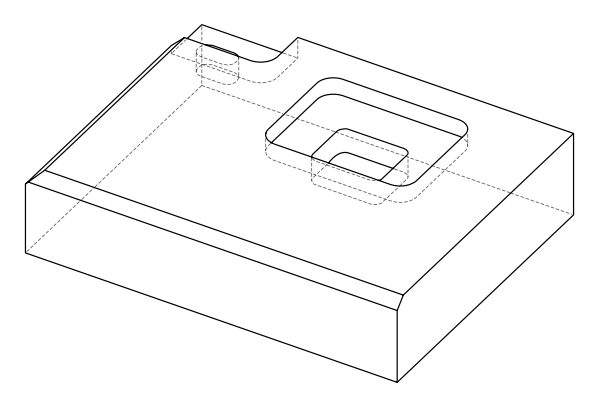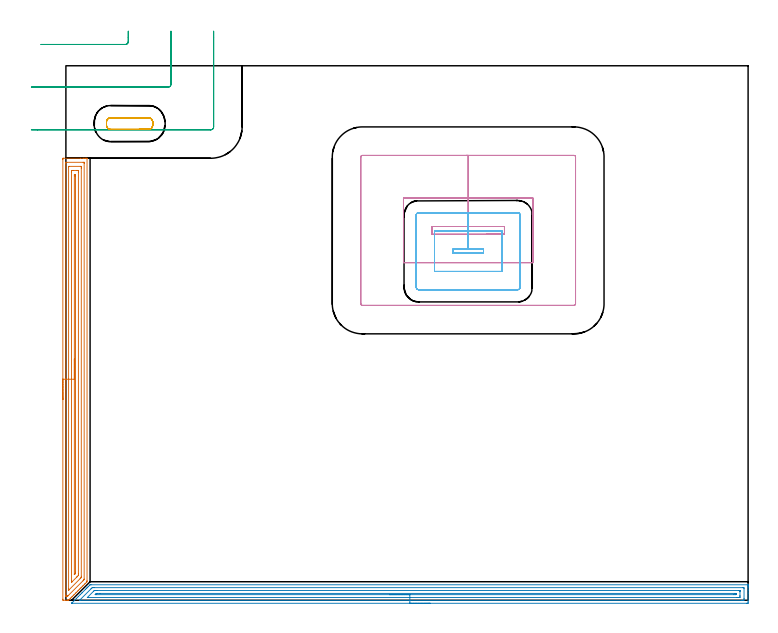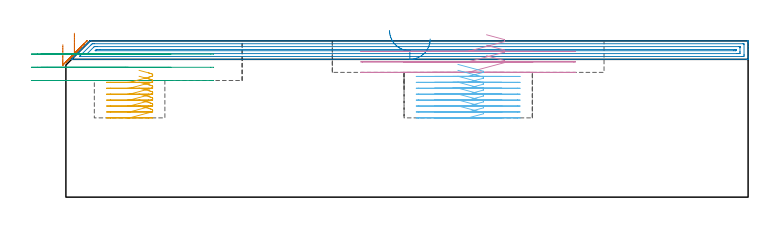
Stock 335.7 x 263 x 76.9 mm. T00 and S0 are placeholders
(PLAN: 6 operations, 2 tool changes, 33.2 min)
(1 AREA_MILL | FG_CHAMFER_SURFACE | UGT0205_001 | 8.75 min | 15863 mm3)
(2 AREA_MILL_1 | FG_CHAMFER_SURFACE_1 | UGT0205_001 | 10.69 min | 13538 mm3)
(3 MILL_CORNER_NOTCH_RECTANGULAR | CORNER_NOTCH_RECTANGULAR | UGT0201_006 | Follow Part, ap 7, ae 75% | 1.9 min | 75470 mm3)
(4 MILL_RECTANGULAR_POCKET | POCKET_RECTANGULAR_STRAIGHT | UGT0201_006 | Follow Part, ap 7, ae 75% | 4.37 min | 208101 mm3)
(5 MILL_RECTANGULAR_POCKET_1 | POCKET_RECTANGULAR_STRAIGHT_1 | NXT0201_011 | Follow Part, ap 3, ae 75% | 1.41 min | 10282 mm3)
(6 MILL_RECTANGULAR_POCKET_2 | POCKET_RECTANGULAR_STRAIGHT_2 | NXT0201_011 | Follow Part, ap 3, ae 75% | 6.11 min | 69535 mm3)
(TOOL UGT0205_001 | Chamfer Mill 20 x 3 x 45 deg. | D20 FL50 Z2)
(TOOL UGT0201_006 | End Mill 28 mm | D28 FL25 Z2)
(TOOL NXT0201_011 | ENDMILL 12mm [2P460-1200-NA 1630] | D12 FL38 Z6)
(OP 1 AREA_MILL)
G17 G21 G94 G90
T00 M6
G54
G17 G0 G90 X-1.5 Y98.75 S1061 M3
G43 Z86.9 H0
Z75.
G94 G1 Y98.788 Z74.128 F250.
Y98.902 Z73.264
Y99.091 Z72.412
Y99.353 Z71.58
Y99.687 Z70.774
Y100.09 Z70.
Y100.558 Z69.264
Y101.09 Z68.572
Y101.679 Z67.929
Y102.322 Z67.34
Y103.014 Z66.809
Y103.75 Z66.34
Y104.524 Z65.937
Y105.33 Z65.603
Y106.162 Z65.341
Y107.014 Z65.152
Y107.878 Z65.038
Y108.75 Z65.
Y216.878
X-1.497 Y217.175 Z65.002
X-1.492 Y217.49 Z65.006
X-1.173 Y217.5 Z65.325
X7.126 Z73.62
X8.56 Z75.057
X8.91 Z75.405
X9.608 Z76.108
X9.932 Z76.431
X10.343 Y217.493 Z76.834
X10.397 Y217.49 Z76.888
X10.4 Y217.325 Z76.9
Y9.558
X10.398 Y9.105 Z76.887
X10.265 Y8.965 Z76.764
X9.477 Y8.177 Z75.977
X9.207 Y7.905 Z75.703
X9.072 Y7.771 Z75.569
X8.589 Y7.289 Z75.088
X8.315 Y7.013 Z74.811
X7.7 Y6.4 Z74.2
X7.423 Y6.121 Z73.919
X6.812 Y5.512 Z73.312
X6.531 Y5.229 Z73.027
X5.923 Y4.623 Z72.423
X5.639 Y4.337 Z72.135
X5.035 Y3.735 Z71.535
X4.747 Y3.445 Z71.243
X4.146 Y2.846 Z70.646
X3.855 Y2.553 Z70.351
X3.267 Y1.967 Z69.767
X2.963 Y1.661 Z69.459
X2.369 Y1.069 Z68.869
X2.071 Y0.769 Z68.567
X1.475 Y0.175 Z67.974
X1.328 Y0.033 Z67.827
X1.302 Y0.01 Z67.801
X0.979 Y0. Z67.478
X0.689 Z67.188
X-0.01 Z66.485
X-1.251 Z65.246
X-1.491 Y0.002 Z65.005
X-1.5 Y0.475 Z65.
Y108.75
X-0.086 Z66.414
Y215.167
X-0.079 Y215.488 Z66.421
X-0.06 Y215.492 Z66.44
X-0.01 Y215.495 Z66.49
X0.474 Y215.5 Z66.974
X8.502 Z75.002
X8.91 Y215.496 Z75.41
X8.967 Y215.493 Z75.467
X8.978 Y215.491 Z75.478
X8.981 Y215.42 Z75.481
X8.984 Y215.319 Z75.484
X8.985 Y215.167 Z75.485
X8.986 Y215.091 Z75.486
X8.985 Y10.376 Z75.485
X8.983 Y10.3 Z75.483
X8.979 Y10.152 Z75.479
X8.91 Y10.071 Z75.41
X8.657 Y9.811 Z75.157
X8.408 Y9.558 Z74.908
X1.259 Y2.409 Z67.759
X1.07 Y2.221 Z67.57
X0.882 Y2.04 Z67.382
X0.85 Y2.011 Z67.35
X0.821 Y2.007 Z67.321
X0.761 Y2.003 Z67.261
X0.64 Y2.001 Z67.14
X0.398 Y2. Z66.898
X-0.01 Y2.004 Z66.49
X-0.067 Y2.007 Z66.433
X-0.078 Y2.009 Z66.422
X-0.081 Y2.079 Z66.419
X-0.084 Y2.18 Z66.416
X-0.086 Y2.485 Z66.414
Y108.75
X1.329 Z67.829
Y213.304
X1.331 Y213.415 Z67.831
X1.333 Y213.47 Z67.833
X1.335 Y213.489 Z67.835
X1.383 Y213.492 Z67.883
X1.58 Y213.499 Z68.08
X7.126 Y213.5 Z73.626
X7.322 Y213.498 Z73.822
X7.452 Y213.494 Z73.952
X7.554 Y213.49 Z74.054
X7.565 Y213.474 Z74.065
X7.566 Y213.452 Z74.066
X7.569 Y213.304 Z74.069
X7.571 Y212.858 Z74.071
Y212.41
Y11.793
X7.569 Y11.345 Z74.069
X7.567 Y11.234 Z74.067
X7.565 Y11.183 Z74.065
X7.535 Y11.146 Z74.035
X7.432 Y11.038 Z73.932
X7.126 Y10.726 Z73.626
X6.989 Y10.588 Z73.489
X1.49 Y5.09 Z67.99
X1.431 Y5.036 Z67.931
X1.388 Y4.999 Z67.888
X1.335 Y4.964 Z67.835
X1.332 Y5.031 Z67.832
X1.33 Y5.09 Z67.83
X1.329 Y5.228 Z67.829
X1.328 Y5.536 Z67.828
X1.329 Y108.75 Z67.829
X2.743 Z69.243
Y210.623
X2.748 Y211.435 Z69.248
X2.749 Y211.485 Z69.249
X2.793 Y211.49 Z69.293
X2.902 Y211.495 Z69.402
X3.12 Y211.498 Z69.62
X3.558 Y211.5 Z70.058
X5.342 Z71.842
X5.787 Y211.498 Z72.287
X6.001 Y211.495 Z72.501
X6.107 Y211.49 Z72.607
X6.15 Y211.486 Z72.65
X6.157 Y210.623 Z72.657
Y13.133
X6.152 Y12.321 Z72.652
X6.15 Y12.239 Z72.65
X5.76 Y11.82 Z72.26
X5.342 Y11.391 Z71.842
X5.319 Y11.368 Z71.819
X2.996 Y9.045 Z69.496
X2.9 Y8.951 Z69.4
X2.819 Y8.874 Z69.319
X2.765 Y8.825 Z69.265
X2.749 Y8.819 Z69.249
X2.743 Y9.626 Z69.243
Y108.75
X4.157 Z70.657
X4.158 Y208.836 Z70.658
X4.159 Y209.127 Z70.659
X4.164 Y209.422 Z70.664
X4.167 Y209.491 Z70.667
X4.202 Y209.493 Z70.702
X4.284 Y209.497 Z70.784
X4.45 Y209.498 Z70.95
X4.683 Y209.496 Z71.183
X4.73 Y209.49 Z71.23
X4.736 Y209.477 Z71.236
X4.739 Y209.44 Z71.239
X4.742 Y208.836 Z71.242
X4.743 Y208.542 Z71.243
Y13.733
X4.741 Y13.433 Z71.241
X4.738 Y13.283 Z71.238
X4.736 Y13.25 Z71.236
X4.709 Y13.218 Z71.209
X4.633 Y13.133 Z71.133
X4.542 Y13.04 Z71.042
X4.45 Y12.948 Z70.95
X4.357 Y12.858 Z70.857
X4.171 Y12.681 Z70.671
X4.161 Y12.674 Z70.661
X4.16 Y12.676 Z70.66
X4.158 Y12.703 Z70.658
X4.157 Y12.755 Z70.657
Y12.839
Y108.75
Y109.622 Z70.695
Y110.486 Z70.809
Y111.338 Z70.998
Y112.17 Z71.26
Y112.976 Z71.594
Y113.75 Z71.997
Y114.486 Z72.465
Y115.178 Z72.996
Y115.821 Z73.586
Y116.41 Z74.229
Y116.942 Z74.921
Y117.41 Z75.657
Y117.813 Z76.431
Y118.147 Z77.237
Y118.409 Z78.069
Y118.598 Z78.92
Y118.712 Z79.785
Y118.75 Z80.657
G0 Z86.9
M5
M2
(OP 2 AREA_MILL_1)
G17 G21 G94 G90
T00 M6
G54
G17 G0 G90 X179.25 Y-1.5 S1061 M3
G43 Z86.9 H0
Z77.8
G94 G1 X179.212 Z76.928 F250.
X179.098 Z76.064
X178.909 Z75.212
X178.647 Z74.38
X178.313 Z73.574
X177.91 Z72.8
X177.442 Z72.064
X176.91 Z71.372
X176.321 Z70.729
X175.678 Z70.14
X174.986 Z69.608
X174.25 Z69.14
X173.476 Z68.737
X172.67 Z68.403
X171.838 Z68.141
X170.987 Z67.952
X170.122 Z67.838
X169.25 Z67.8
X2.979 Y-1.499 Z67.801
X2.926 Y-1.498 Z67.802
X2.812 Y-1.491 Z67.805
X2.908 Y-1.393 Z67.905
X2.979 Y-1.32 Z67.978
X4.081 Y-0.218 Z69.081
X5.214 Y0.914 Z70.214
X6.108 Y1.808 Z71.108
X7.002 Y2.702 Z72.002
X7.896 Y3.596 Z72.896
X9.571 Y5.271 Z74.57
X9.684 Y5.386 Z74.682
X10.029 Y5.729 Z75.029
X10.229 Y5.929 Z75.229
X10.459 Y6.16 Z75.458
X10.578 Y6.279 Z75.576
X10.939 Y6.639 Z75.939
X11.107 Y6.807 Z76.107
X11.812 Y7.512 Z76.809
X11.905 Y7.599 Z76.886
X12.366 Y7.6 Z76.9
X335.521
X335.69 Y7.597 Z76.888
X335.693 Y7.559 Z76.85
X335.7 Y7.158 Z76.458
Y6.872 Z76.172
Y6.16 Z75.455
Y4.915 Z74.212
Y3.494 Z72.79
Y-0.327 Z68.971
X335.696 Y-0.949 Z68.349
X335.692 Y-1.492 Z67.806
X335.623 Y-1.494 Z67.803
X335.074 Y-1.5 Z67.8
X169.25
Y-0.086 Z69.214
X7.027 Y-0.085 Z69.215
X7.002 Y-0.084 Z69.216
X6.702 Y-0.06 Z69.24
X6.847 Y0.094 Z69.394
X7.002 Y0.252 Z69.552
X12.366 Y5.616 Z74.916
X12.64 Y5.887 Z75.187
X12.922 Y6.16 Z75.46
X13.235 Y6.185 Z75.485
X13.259
X14.128 Y6.186 Z75.486
X333.261 Y6.185 Z75.485
X333.286
X333.69 Y6.16 Z75.46
X333.699 Y5.75 Z75.05
X333.7 Y0.829 Z70.129
X333.699 Y0.418 Z69.718
X333.69 Y-0.06 Z69.24
X333.311 Y-0.085 Z69.215
X333.286
X332.418 Y-0.086 Z69.214
X169.25
Y1.328 Z70.628
X10.62 Y1.329 Z70.629
X10.578 Y1.33 Z70.63
X10.561 Y1.332 Z70.632
X10.549 Y1.334 Z70.634
X10.554 Y1.346 Z70.646
X10.562 Y1.36 Z70.66
X10.578 Y1.378 Z70.678
X13.584 Y4.383 Z73.683
X13.871 Y4.664 Z73.964
X13.967 Y4.756 Z74.056
X14.153 Y4.764 Z74.064
X14.659 Y4.769 Z74.069
X15.047 Y4.771 Z74.071
X15.55
X331.107
X331.498 Y4.77 Z74.07
X331.628 Y4.767 Z74.067
X331.673 Y4.765 Z74.065
X331.69 Y4.761 Z74.061
X331.693 Y4.717 Z74.017
X331.697 Y4.583 Z73.883
X331.699 Y4.383 Z73.683
X331.7 Y4.182 Z73.482
Y2.405 Z71.705
X331.698 Y1.717 Z71.017
X331.695 Y1.521 Z70.821
X331.684 Y1.335 Z70.635
X331.498 Y1.333 Z70.633
X330.994 Y1.33 Z70.63
X330.604 Y1.329 Z70.629
X330.101 Y1.328 Z70.628
X169.25
Y2.743 Z72.043
X14.909
X14.476 Y2.748 Z72.048
X14.414 Y2.75 Z72.05
X14.442 Y2.784 Z72.084
X14.504 Y2.851 Z72.151
X14.579 Y2.929 Z72.229
X14.651 Y2.999 Z72.299
X14.822 Y3.161 Z72.461
X15.047 Y3.35 Z72.65
X15.188 Y3.354 Z72.654
X15.323 Y3.356 Z72.656
X16.835 Y3.357 Z72.657
X328.955
X329.572 Y3.352 Z72.652
X329.673 Y3.35 Z72.65
X329.691 Y3.344 Z72.644
X329.694 Y3.321 Z72.621
X329.697 Y3.267 Z72.567
X329.699 Y3.05 Z72.35
X329.697 Y2.833 Z72.133
X329.694 Y2.779 Z72.079
X329.691 Y2.756 Z72.056
X329.673 Y2.75 Z72.05
X329.568 Y2.747 Z72.047
X328.679 Y2.743 Z72.043
X169.25
X168.378 Z72.081
X167.514 Z72.195
X166.662 Z72.383
X165.83 Z72.646
X165.024 Z72.98
X164.25 Z73.382
X163.514 Z73.851
X162.822 Z74.382
X162.179 Z74.972
X161.59 Z75.615
X161.059 Z76.307
X160.59 Z77.043
X160.187 Z77.816
X159.853 Z78.622
X159.591 Z79.454
X159.402 Z80.306
X159.288 Z81.171
X159.25 Z82.043
G0 Z86.9
M5
M2
(OP 3 MILL_CORNER_NOTCH_RECTANGULAR)
G17 G21 G94 G90
T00 M6
G54
G17 G0 G90 X-12.26 Y273.5 S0 M3
G43 Z86.9 H0
Z70.4
G94 G1 X-9.26 F250.
X29.306 F500.
G3 X30.7 Y274.894 R1.4
G1 Y277.
Y280. F250.
G0 Z86.9
X-17. Y252.5
Z70.4
G1 X-14.
X50.305 F500.
G3 X51.7 Y253.895 R1.4
G1 Y277.
Y280. F250.
G0 Z86.9
X-17. Y231.5
Z70.4
G1 X-14.
X71.305 F500.
G3 X72.7 Y232.895 R1.4
G1 Y277.
Y280. F250.
G0 Z86.9
X-12.26 Y273.5
Z63.9
G1 X-9.26
X29.306 F500.
G3 X30.7 Y274.894 R1.4
G1 Y277.
Y280. F250.
G0 Z86.9
X-17. Y252.5
Z63.9
G1 X-14.
X50.305 F500.
G3 X51.7 Y253.895 R1.4
G1 Y277.
Y280. F250.
G0 Z86.9
X-17. Y231.5
Z63.9
G1 X-14.
X71.305 F500.
G3 X72.7 Y232.895 R1.4
G1 Y277.
Y280. F250.
G0 Z86.9
X-12.26 Y273.5
Z57.4
G1 X-9.26
X29.306 F500.
G3 X30.7 Y274.894 R1.4
G1 Y277.
Y280. F250.
G0 Z86.9
X-17. Y252.5
Z57.4
G1 X-14.
X50.305 F500.
G3 X51.7 Y253.895 R1.4
G1 Y277.
Y280. F250.
G0 Z86.9
X-17. Y231.5
Z57.4
G1 X-14.
X71.305 F500.
G3 X72.7 Y232.895 R1.4
G1 Y277.
Y280. F250.
G0 Z86.9
M5
M2
(OP 4 MILL_RECTANGULAR_POCKET)
G17 G21 G94 G90
T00 M6
G54
G17 G0 G90 X206.972 Y180.1 S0 M3
G43 Z86.9 H0
Z79.9
G94 G1 X215.8 Z77.534 F250.
Y183.9 Z76.516
X197.95 Z71.733
X180.1 F500.
Y180.1
X215.8
Y183.9
X197.95
Y197.9
X166.1
Y166.1
X229.8
Y197.9
X197.95
Y218.9
X145.9
G3 X145.1 Y218.1 R0.8
G1 Y145.9
G3 X145.9 Y145.1 R0.8
G1 X250.
G3 X250.8 Y145.9 R0.8
G1 Y218.1
G3 X250. Y218.9 R0.8
G1 X197.95
X196.95
G0 X206.972 Y180.1 Z74.733
G1 X215.8 Z72.368 F250.
Y183.9 Z71.35
X197.95 Z66.567
X180.1 F500.
Y180.1
X215.8
Y183.9
X197.95
Y197.9
X166.1
Y166.1
X229.8
Y197.9
X197.95
Y218.9
X145.9
G3 X145.1 Y218.1 R0.8
G1 Y145.9
G3 X145.9 Y145.1 R0.8
G1 X250.
G3 X250.8 Y145.9 R0.8
G1 Y218.1
G3 X250. Y218.9 R0.8
G1 X197.95
X196.95
G0 X206.972 Y180.1 Z69.567
G1 X215.8 Z67.201 F250.
Y183.9 Z66.183
X197.95 Z61.4
X180.1 F500.
Y180.1
X215.8
Y183.9
X197.95
Y197.9
X166.1
Y166.1
X229.8
Y197.9
X197.95
Y218.9
X145.9
G3 X145.1 Y218.1 R0.8
G1 Y145.9
G3 X145.9 Y145.1 R0.8
G1 X250.
G3 X250.8 Y145.9 R0.8
G1 Y218.1
G3 X250. Y218.9 R0.8
G1 X197.95
X196.95
G0 Z86.9
M5
M2
(OP 5 MILL_RECTANGULAR_POCKET_1)
G17 G21 G94 G90
T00 M6
G54
G17 G0 G90 X35.964 Y231.7 S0 M3
G43 Z86.9 H1
Z62.408
G94 G1 X40.7 Z61.139 F250.
X40.842 Z61.101
X41.195 Y231.757 Z61.005
X41.532 Y231.876 Z60.909
X41.843 Y232.053 Z60.813
X42.118 Y232.282 Z60.717
X42.347 Y232.557 Z60.621
X42.524 Y232.868 Z60.526
X42.643 Y233.205 Z60.43
X42.7 Y233.558 Z60.334
Y235.542 Z59.802
X42.643 Y235.895 Z59.707
X42.524 Y236.232 Z59.611
X42.347 Y236.543 Z59.515
X42.118 Y236.818 Z59.419
X41.843 Y237.047 Z59.323
X41.532 Y237.224 Z59.227
X41.195 Y237.343 Z59.131
X40.842 Y237.4 Z59.036
X31.35 Z56.492
X22. F500.
G3 X20. Y235.4 R2.
G1 Y233.7
G3 X22. Y231.7 R2.
G1 X40.7
G3 X42.7 Y233.7 R2.
G1 Y235.4
G3 X40.7 Y237.4 R2.
G1 X31.35
X30.35
G0 X35.964 Y231.7 Z59.492
G1 X40.7 Z58.223 F250.
X40.842 Z58.185
X41.195 Y231.757 Z58.09
X41.532 Y231.876 Z57.994
X41.843 Y232.053 Z57.898
X42.118 Y232.282 Z57.802
X42.347 Y232.557 Z57.706
X42.524 Y232.868 Z57.61
X42.643 Y233.205 Z57.514
X42.7 Y233.558 Z57.418
Y235.542 Z56.887
X42.643 Y235.895 Z56.791
X42.524 Y236.232 Z56.695
X42.347 Y236.543 Z56.599
X42.118 Y236.818 Z56.504
X41.843 Y237.047 Z56.408
X41.532 Y237.224 Z56.312
X41.195 Y237.343 Z56.216
X40.842 Y237.4 Z56.12
X31.35 Z53.577
X22. F500.
G3 X20. Y235.4 R2.
G1 Y233.7
G3 X22. Y231.7 R2.
G1 X40.7
G3 X42.7 Y233.7 R2.
G1 Y235.4
G3 X40.7 Y237.4 R2.
G1 X31.35
X30.35
G0 X35.964 Y231.7 Z56.577
G1 X40.7 Z55.308 F250.
X40.842 Z55.27
X41.195 Y231.757 Z55.174
X41.532 Y231.876 Z55.078
X41.843 Y232.053 Z54.982
X42.118 Y232.282 Z54.887
X42.347 Y232.557 Z54.791
X42.524 Y232.868 Z54.695
X42.643 Y233.205 Z54.599
X42.7 Y233.558 Z54.503
Y235.542 Z53.972
X42.643 Y235.895 Z53.876
X42.524 Y236.232 Z53.78
X42.347 Y236.543 Z53.684
X42.118 Y236.818 Z53.588
X41.843 Y237.047 Z53.492
X41.532 Y237.224 Z53.396
X41.195 Y237.343 Z53.301
X40.842 Y237.4 Z53.205
X31.35 Z50.662
X22. F500.
G3 X20. Y235.4 R2.
G1 Y233.7
G3 X22. Y231.7 R2.
G1 X40.7
G3 X42.7 Y233.7 R2.
G1 Y235.4
G3 X40.7 Y237.4 R2.
G1 X31.35
X30.35
G0 X35.964 Y231.7 Z53.662
G1 X40.7 Z52.393 F250.
X40.842 Z52.355
X41.195 Y231.757 Z52.259
X41.532 Y231.876 Z52.163
X41.843 Y232.053 Z52.067
X42.118 Y232.282 Z51.971
X42.347 Y232.557 Z51.875
X42.524 Y232.868 Z51.779
X42.643 Y233.205 Z51.684
X42.7 Y233.558 Z51.588
Y235.542 Z51.056
X42.643 Y235.895 Z50.96
X42.524 Y236.232 Z50.865
X42.347 Y236.543 Z50.769
X42.118 Y236.818 Z50.673
X41.843 Y237.047 Z50.577
X41.532 Y237.224 Z50.481
X41.195 Y237.343 Z50.385
X40.842 Y237.4 Z50.289
X31.35 Z47.746
X22. F500.
G3 X20. Y235.4 R2.
G1 Y233.7
G3 X22. Y231.7 R2.
G1 X40.7
G3 X42.7 Y233.7 R2.
G1 Y235.4
G3 X40.7 Y237.4 R2.
G1 X31.35
X30.35
G0 X35.964 Y231.7 Z50.746
G1 X40.7 Z49.477 F250.
X40.842 Z49.439
X41.195 Y231.757 Z49.343
X41.532 Y231.876 Z49.248
X41.843 Y232.053 Z49.152
X42.118 Y232.282 Z49.056
X42.347 Y232.557 Z48.96
X42.524 Y232.868 Z48.864
X42.643 Y233.205 Z48.768
X42.7 Y233.558 Z48.672
Y235.542 Z48.141
X42.643 Y235.895 Z48.045
X42.524 Y236.232 Z47.949
X42.347 Y236.543 Z47.853
X42.118 Y236.818 Z47.757
X41.843 Y237.047 Z47.662
X41.532 Y237.224 Z47.566
X41.195 Y237.343 Z47.47
X40.842 Y237.4 Z47.374
X31.35 Z44.831
X22. F500.
G3 X20. Y235.4 R2.
G1 Y233.7
G3 X22. Y231.7 R2.
G1 X40.7
G3 X42.7 Y233.7 R2.
G1 Y235.4
G3 X40.7 Y237.4 R2.
G1 X31.35
X30.35
G0 X35.964 Y231.7 Z47.831
G1 X40.7 Z46.562 F250.
X40.842 Z46.524
X41.195 Y231.757 Z46.428
X41.532 Y231.876 Z46.332
X41.843 Y232.053 Z46.236
X42.118 Y232.282 Z46.14
X42.347 Y232.557 Z46.045
X42.524 Y232.868 Z45.949
X42.643 Y233.205 Z45.853
X42.7 Y233.558 Z45.757
Y235.542 Z45.226
X42.643 Y235.895 Z45.13
X42.524 Y236.232 Z45.034
X42.347 Y236.543 Z44.938
X42.118 Y236.818 Z44.842
X41.843 Y237.047 Z44.746
X41.532 Y237.224 Z44.65
X41.195 Y237.343 Z44.554
X40.842 Y237.4 Z44.459
X31.35 Z41.915
X22. F500.
G3 X20. Y235.4 R2.
G1 Y233.7
G3 X22. Y231.7 R2.
G1 X40.7
G3 X42.7 Y233.7 R2.
G1 Y235.4
G3 X40.7 Y237.4 R2.
G1 X31.35
X30.35
G0 X35.964 Y231.7 Z44.915
G1 X40.7 Z43.646 F250.
X40.842 Z43.609
X41.195 Y231.757 Z43.513
X41.532 Y231.876 Z43.417
X41.843 Y232.053 Z43.321
X42.118 Y232.282 Z43.225
X42.347 Y232.557 Z43.129
X42.524 Y232.868 Z43.033
X42.643 Y233.205 Z42.937
X42.7 Y233.558 Z42.842
Y235.542 Z42.31
X42.643 Y235.895 Z42.214
X42.524 Y236.232 Z42.118
X42.347 Y236.543 Z42.023
X42.118 Y236.818 Z41.927
X41.843 Y237.047 Z41.831
X41.532 Y237.224 Z41.735
X41.195 Y237.343 Z41.639
X40.842 Y237.4 Z41.543
X31.35 Z39.
X22. F500.
G3 X20. Y235.4 R2.
G1 Y233.7
G3 X22. Y231.7 R2.
G1 X40.7
G3 X42.7 Y233.7 R2.
G1 Y235.4
G3 X40.7 Y237.4 R2.
G1 X31.35
X30.35
G0 Z86.9
M5
M2
(OP 6 MILL_RECTANGULAR_POCKET_2)
G17 G21 G94 G90
T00 M6
G54
G17 G0 G90 X192.874 Y170.8 S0 M3
G43 Z86.9 H1
Z65.323
G94 G1 X205.5 Z61.94 F250.
Y172.7 Z61.431
X197.95 Z59.408
X190.4 F500.
Y170.8
X205.5
Y172.7
X197.95
Y181.7
X181.4
Y161.8
X214.5
Y181.7
X197.95
Y190.7
X173.6
G3 X172.4 Y189.5 R1.2
G1 Y154.
G3 X173.6 Y152.8 R1.2
G1 X222.3
G3 X223.5 Y154. R1.2
G1 Y189.5
G3 X222.3 Y190.7 R1.2
G1 X197.95
X196.95
G0 X192.874 Y170.8 Z62.408
G1 X205.5 Z59.024 F250.
Y172.7 Z58.515
X197.95 Z56.492
X190.4 F500.
Y170.8
X205.5
Y172.7
X197.95
Y181.7
X181.4
Y161.8
X214.5
Y181.7
X197.95
Y190.7
X173.6
G3 X172.4 Y189.5 R1.2
G1 Y154.
G3 X173.6 Y152.8 R1.2
G1 X222.3
G3 X223.5 Y154. R1.2
G1 Y189.5
G3 X222.3 Y190.7 R1.2
G1 X197.95
X196.95
G0 X192.874 Y170.8 Z59.492
G1 X205.5 Z56.109 F250.
Y172.7 Z55.6
X197.95 Z53.577
X190.4 F500.
Y170.8
X205.5
Y172.7
X197.95
Y181.7
X181.4
Y161.8
X214.5
Y181.7
X197.95
Y190.7
X173.6
G3 X172.4 Y189.5 R1.2
G1 Y154.
G3 X173.6 Y152.8 R1.2
G1 X222.3
G3 X223.5 Y154. R1.2
G1 Y189.5
G3 X222.3 Y190.7 R1.2
G1 X197.95
X196.95
G0 X192.874 Y170.8 Z56.577
G1 X205.5 Z53.194 F250.
Y172.7 Z52.685
X197.95 Z50.662
X190.4 F500.
Y170.8
X205.5
Y172.7
X197.95
Y181.7
X181.4
Y161.8
X214.5
Y181.7
X197.95
Y190.7
X173.6
G3 X172.4 Y189.5 R1.2
G1 Y154.
G3 X173.6 Y152.8 R1.2
G1 X222.3
G3 X223.5 Y154. R1.2
G1 Y189.5
G3 X222.3 Y190.7 R1.2
G1 X197.95
X196.95
G0 X192.874 Y170.8 Z53.662
G1 X205.5 Z50.278 F250.
Y172.7 Z49.769
X197.95 Z47.746
X190.4 F500.
Y170.8
X205.5
Y172.7
X197.95
Y181.7
X181.4
Y161.8
X214.5
Y181.7
X197.95
Y190.7
X173.6
G3 X172.4 Y189.5 R1.2
G1 Y154.
G3 X173.6 Y152.8 R1.2
G1 X222.3
G3 X223.5 Y154. R1.2
G1 Y189.5
G3 X222.3 Y190.7 R1.2
G1 X197.95
X196.95
G0 X192.874 Y170.8 Z50.746
G1 X205.5 Z47.363 F250.
Y172.7 Z46.854
X197.95 Z44.831
X190.4 F500.
Y170.8
X205.5
Y172.7
X197.95
Y181.7
X181.4
Y161.8
X214.5
Y181.7
X197.95
Y190.7
X173.6
G3 X172.4 Y189.5 R1.2
G1 Y154.
G3 X173.6 Y152.8 R1.2
G1 X222.3
G3 X223.5 Y154. R1.2
G1 Y189.5
G3 X222.3 Y190.7 R1.2
G1 X197.95
X196.95
G0 X192.874 Y170.8 Z47.831
G1 X205.5 Z44.447 F250.
Y172.7 Z43.938
X197.95 Z41.915
X190.4 F500.
Y170.8
X205.5
Y172.7
X197.95
Y181.7
X181.4
Y161.8
X214.5
Y181.7
X197.95
Y190.7
X173.6
G3 X172.4 Y189.5 R1.2
G1 Y154.
G3 X173.6 Y152.8 R1.2
G1 X222.3
G3 X223.5 Y154. R1.2
G1 Y189.5
G3 X222.3 Y190.7 R1.2
G1 X197.95
X196.95
G0 X192.874 Y170.8 Z44.915
G1 X205.5 Z41.532 F250.
Y172.7 Z41.023
X197.95 Z39.
X190.4 F500.
Y170.8
X205.5
Y172.7
X197.95
Y181.7
X181.4
Y161.8
X214.5
Y181.7
X197.95
Y190.7
X173.6
G3 X172.4 Y189.5 R1.2
G1 Y154.
G3 X173.6 Y152.8 R1.2
G1 X222.3
G3 X223.5 Y154. R1.2
G1 Y189.5
G3 X222.3 Y190.7 R1.2
G1 X197.95
X196.95
G0 Z86.9
M5
M2
